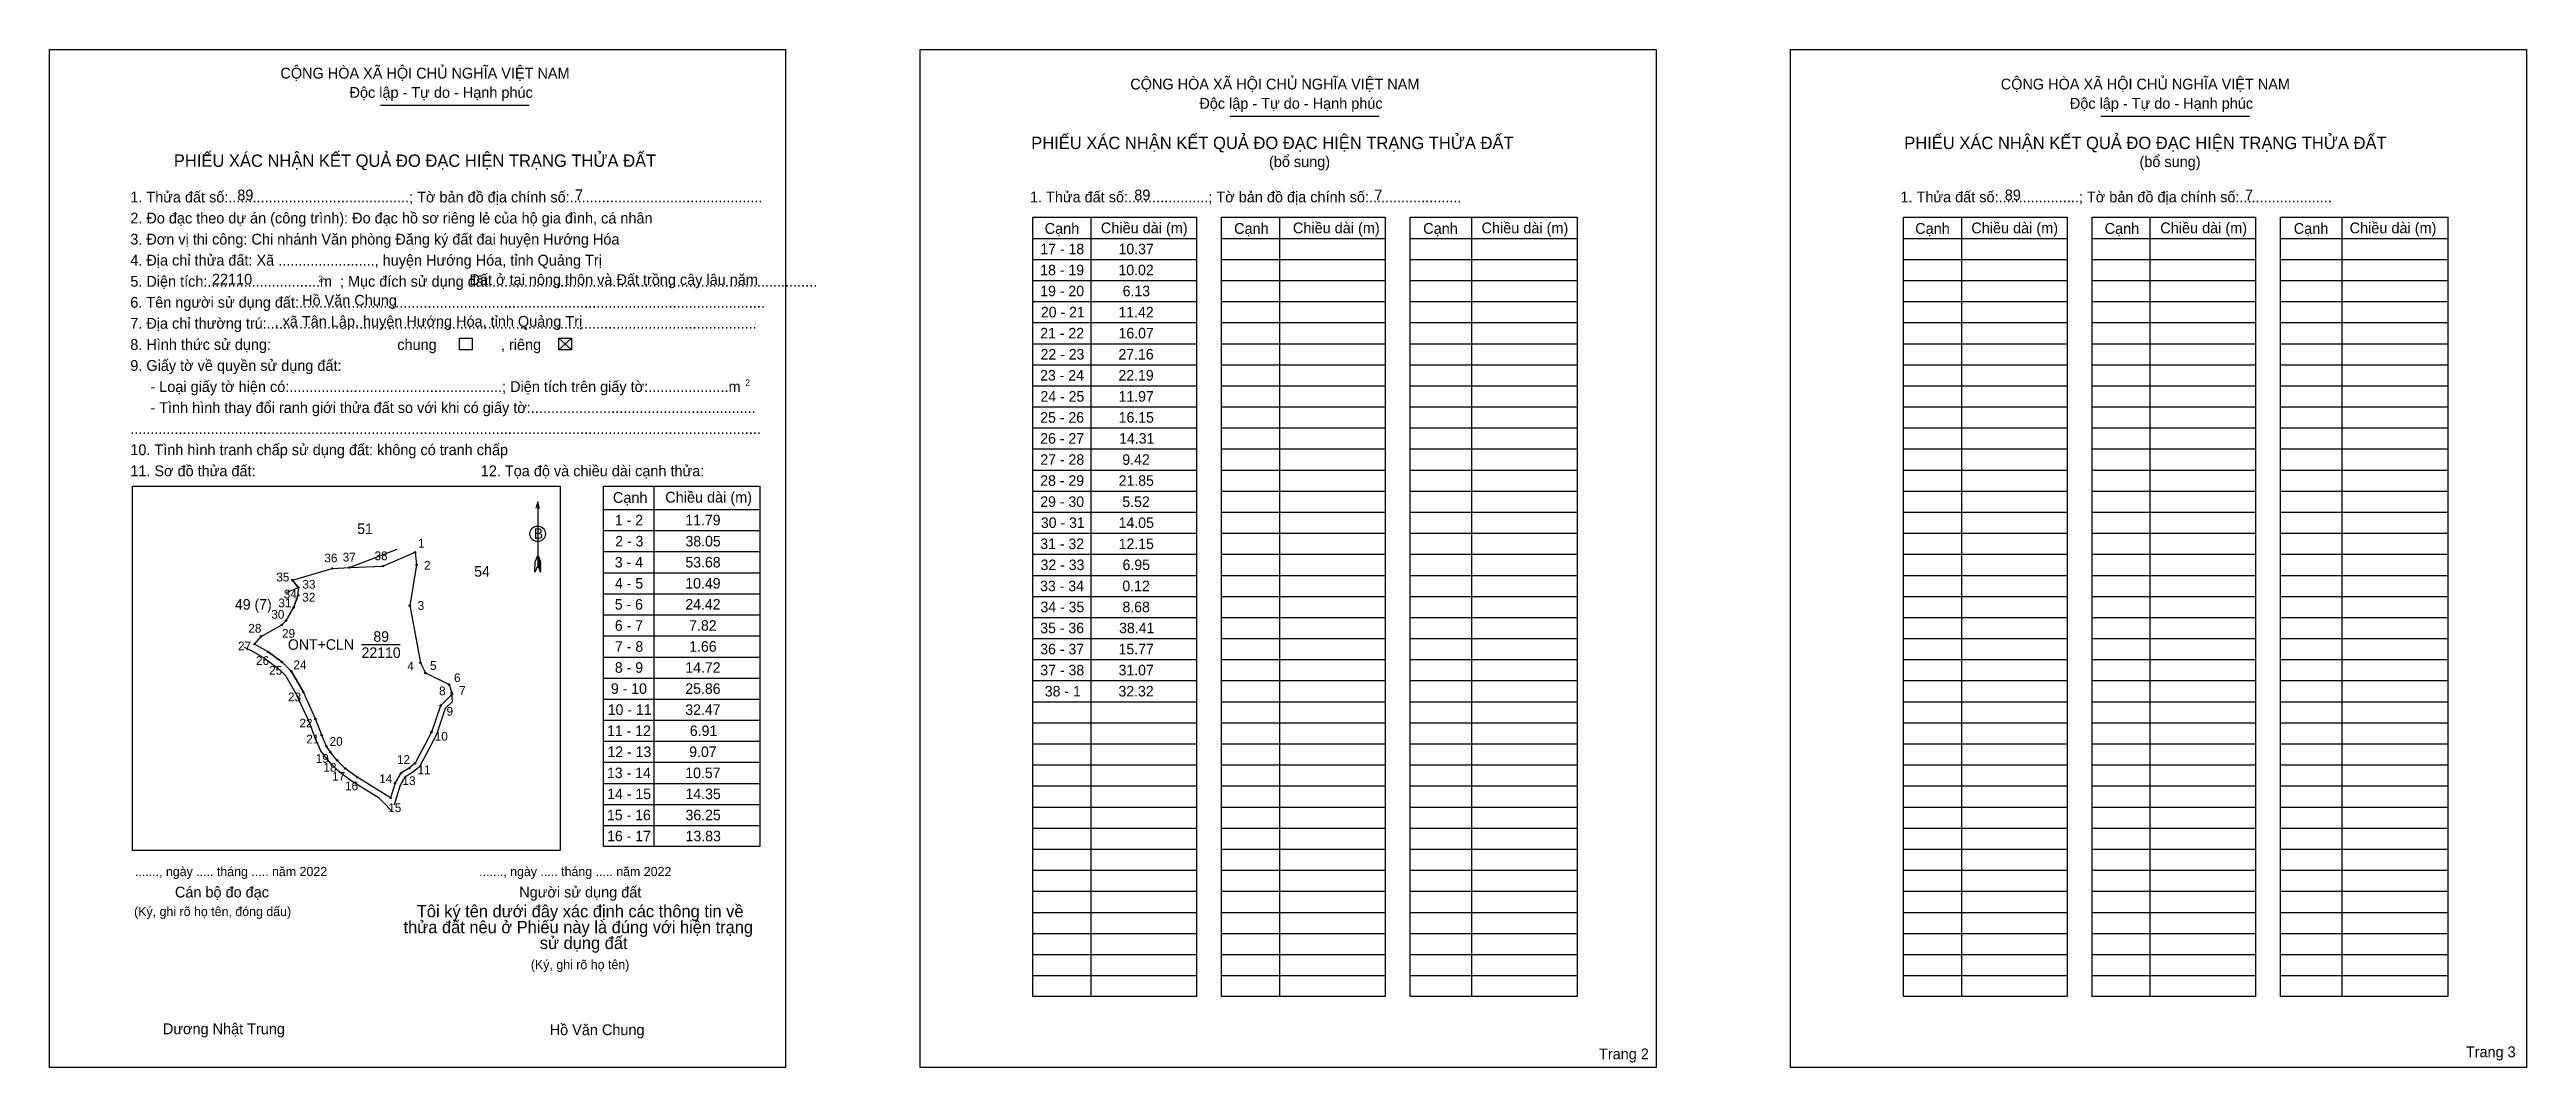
# Model space of a CAD drawing. Extents: x 546160 to 548446, y 1838444 to 1839384.
import ezdxf

# ---------------------------------------------------------------- set-up
doc = ezdxf.new("R2010")
doc.units = 0
for name, color, linetype in [('Level 1', 7, 'Continuous'), ('Level 10', 7, 'Continuous'), ('Level 11', 7, 'Continuous'), ('Level 13', 7, 'Continuous'), ('Level 2', 7, 'Continuous'), ('Level 25', 7, 'Continuous'), ('Level 48', 7, 'Continuous'), ('Level 50', 7, 'Continuous'), ('Level 52', 7, 'Continuous'), ('Level 55', 7, 'Continuous'), ('Level 6', 7, 'Continuous'), ('Level 9', 7, 'Continuous')]:
    doc.layers.add(name, color=color, linetype=linetype)

msp = doc.modelspace()

# ---------------------------------------------------------------- linework, layer by layer
at = {"layer": 'Level 1'}
for p, q in [((546159.6, 1839384.3), (546159.6, 1839384.3)), ((546963.3, 1839384.3), (546963.3, 1839384.3)), ((546465.1, 1839332.8), (546602.6, 1839332.8)), ((547249.7, 1839322.8), (547387.1, 1839322.8)), ((548053.4, 1839322.8), (548190.8, 1839322.8)), ((547067.6, 1839209.9), (547218.6, 1839209.9)), ((547121.1, 1839229.4), (547121.1, 1838509.9)), ((547241.7, 1839209.9), (547392.7, 1839209.9)), ((547295.2, 1839229.4), (547295.2, 1838509.9)), ((547415.8, 1839209.9), (547570, 1839209.9)), ((547472.5, 1839229.4), (547472.5, 1838509.9)), ((547871.3, 1839209.9), (548022.3, 1839209.9)), ((547924.7, 1839229.4), (547924.7, 1838509.9)), ((548045.4, 1839209.9), (548196.4, 1839209.9)), ((548098.8, 1839229.4), (548098.8, 1838509.9)), ((548219.4, 1839209.9), (548373.7, 1839209.9)), ((548276.1, 1839229.4), (548276.1, 1838509.9)), ((547067.6, 1839190.5), (547218.6, 1839190.5)), ((547241.7, 1839190.5), (547392.7, 1839190.5)), ((547415.8, 1839190.5), (547570, 1839190.5)), ((547871.3, 1839190.5), (548022.3, 1839190.5)), ((548045.4, 1839190.5), (548196.4, 1839190.5)), ((548219.4, 1839190.5), (548373.7, 1839190.5)), ((547067.6, 1839171), (547218.6, 1839171)), ((547241.7, 1839171), (547392.7, 1839171)), ((547415.8, 1839171), (547570, 1839171)), ((547871.3, 1839171), (548022.3, 1839171)), ((548045.4, 1839171), (548196.4, 1839171)), ((548219.4, 1839171), (548373.7, 1839171)), ((547067.6, 1839151.6), (547218.6, 1839151.6)), ((547241.7, 1839151.6), (547392.7, 1839151.6)), ((547415.8, 1839151.6), (547570, 1839151.6)), ((547871.3, 1839151.6), (548022.3, 1839151.6)), ((548045.4, 1839151.6), (548196.4, 1839151.6)), ((548219.4, 1839151.6), (548373.7, 1839151.6)), ((546629.8, 1839117.8), (546641.5, 1839106.9)), ((546629.8, 1839106.9), (546641.5, 1839117.8)), ((547067.6, 1839132.2), (547218.6, 1839132.2)), ((547241.7, 1839132.2), (547392.7, 1839132.2)), ((547415.8, 1839132.2), (547570, 1839132.2)), ((547871.3, 1839132.2), (548022.3, 1839132.2)), ((548045.4, 1839132.2), (548196.4, 1839132.2)), ((548219.4, 1839132.2), (548373.7, 1839132.2)), ((547067.6, 1839112.7), (547218.6, 1839112.7)), ((547241.7, 1839112.7), (547392.7, 1839112.7)), ((547415.8, 1839112.7), (547570, 1839112.7)), ((547871.3, 1839112.7), (548022.3, 1839112.7)), ((548045.4, 1839112.7), (548196.4, 1839112.7)), ((548219.4, 1839112.7), (548373.7, 1839112.7)), ((547067.6, 1839093.3), (547218.6, 1839093.3)), ((547067.6, 1839073.8), (547218.6, 1839073.8)), ((547241.7, 1839093.3), (547392.7, 1839093.3)), ((547241.7, 1839073.8), (547392.7, 1839073.8)), ((547415.8, 1839093.3), (547570, 1839093.3)), ((547415.8, 1839073.8), (547570, 1839073.8)), ((547871.3, 1839093.3), (548022.3, 1839093.3)), ((547871.3, 1839073.8), (548022.3, 1839073.8)), ((548045.4, 1839093.3), (548196.4, 1839093.3)), ((548045.4, 1839073.8), (548196.4, 1839073.8)), ((548219.4, 1839093.3), (548373.7, 1839093.3)), ((548219.4, 1839073.8), (548373.7, 1839073.8)), ((547067.6, 1839054.4), (547218.6, 1839054.4)), ((547241.7, 1839054.4), (547392.7, 1839054.4)), ((547415.8, 1839054.4), (547570, 1839054.4)), ((547871.3, 1839054.4), (548022.3, 1839054.4)), ((548045.4, 1839054.4), (548196.4, 1839054.4)), ((548219.4, 1839054.4), (548373.7, 1839054.4)), ((547067.6, 1839034.9), (547218.6, 1839034.9)), ((547241.7, 1839034.9), (547392.7, 1839034.9)), ((547415.8, 1839034.9), (547570, 1839034.9)), ((547871.3, 1839034.9), (548022.3, 1839034.9)), ((548045.4, 1839034.9), (548196.4, 1839034.9)), ((548219.4, 1839034.9), (548373.7, 1839034.9)), ((547067.6, 1839015.5), (547218.6, 1839015.5)), ((547241.7, 1839015.5), (547392.7, 1839015.5)), ((547415.8, 1839015.5), (547570, 1839015.5)), ((547871.3, 1839015.5), (548022.3, 1839015.5)), ((548045.4, 1839015.5), (548196.4, 1839015.5)), ((548219.4, 1839015.5), (548373.7, 1839015.5)), ((546236.2, 1838981.2), (546236.2, 1838981.2)), ((546717.7, 1838981.3), (546717.7, 1838648.4)), ((547067.6, 1838996), (547218.6, 1838996)), ((547241.7, 1838996), (547392.7, 1838996)), ((547415.8, 1838996), (547570, 1838996)), ((547871.3, 1838996), (548022.3, 1838996)), ((548045.4, 1838996), (548196.4, 1838996)), ((548219.4, 1838996), (548373.7, 1838996)), ((546610.3, 1838966.6), (546610.3, 1838907.8)), ((546671.1, 1838959.5), (546815.3, 1838959.5)), ((547067.6, 1838976.6), (547218.6, 1838976.6)), ((547241.7, 1838976.6), (547392.7, 1838976.6)), ((547415.8, 1838976.6), (547570, 1838976.6)), ((547871.3, 1838976.6), (548022.3, 1838976.6)), ((548045.4, 1838976.6), (548196.4, 1838976.6)), ((548219.4, 1838976.6), (548373.7, 1838976.6)), ((546671.1, 1838940.1), (546815.3, 1838940.1)), ((547067.6, 1838957.2), (547218.6, 1838957.2)), ((547067.6, 1838937.7), (547218.6, 1838937.7)), ((547241.7, 1838957.2), (547392.7, 1838957.2)), ((547241.7, 1838937.7), (547392.7, 1838937.7)), ((547415.8, 1838957.2), (547570, 1838957.2)), ((547415.8, 1838937.7), (547570, 1838937.7)), ((547871.3, 1838957.2), (548022.3, 1838957.2)), ((547871.3, 1838937.7), (548022.3, 1838937.7)), ((548045.4, 1838957.2), (548196.4, 1838957.2)), ((548045.4, 1838937.7), (548196.4, 1838937.7)), ((548219.4, 1838957.2), (548373.7, 1838957.2)), ((548219.4, 1838937.7), (548373.7, 1838937.7)), ((546610.3, 1838917.5), (546607.9, 1838911.5)), ((546610.3, 1838917.5), (546612.8, 1838911.5)), ((546610.3, 1838916.7), (546612.8, 1838910.7)), ((546610.3, 1838915.8), (546612.8, 1838909.8)), ((546610.3, 1838915), (546612.8, 1838908.9)), ((546610.3, 1838914.1), (546612.8, 1838908.1)), ((546610.3, 1838913.3), (546612.8, 1838907.2)), ((546610.3, 1838912.4), (546612.8, 1838906.3)), ((546610.3, 1838911.6), (546612.9, 1838905.4)), ((546671.1, 1838920.7), (546815.3, 1838920.7)), ((547067.6, 1838918.3), (547218.6, 1838918.3)), ((547241.7, 1838918.3), (547392.7, 1838918.3)), ((547415.8, 1838918.3), (547570, 1838918.3)), ((547871.3, 1838918.3), (548022.3, 1838918.3)), ((548045.4, 1838918.3), (548196.4, 1838918.3)), ((548219.4, 1838918.3), (548373.7, 1838918.3)), ((546607.7, 1838901.8), (546607.9, 1838911.5)), ((546610.3, 1838907.8), (546607.7, 1838901.8)), ((546610.3, 1838910.8), (546612.9, 1838904.6)), ((546610.3, 1838909.9), (546612.9, 1838903.7)), ((546610.3, 1838909.1), (546612.9, 1838902.8)), ((546610.3, 1838907.8), (546612.9, 1838901.8)), ((546612.9, 1838901.8), (546612.8, 1838911.5)), ((546671.1, 1838901.2), (546815.3, 1838901.2)), ((547067.6, 1838898.8), (547218.6, 1838898.8)), ((547241.7, 1838898.8), (547392.7, 1838898.8)), ((547415.8, 1838898.8), (547570, 1838898.8)), ((547871.3, 1838898.8), (548022.3, 1838898.8)), ((548045.4, 1838898.8), (548196.4, 1838898.8)), ((548219.4, 1838898.8), (548373.7, 1838898.8)), ((546671.1, 1838881.8), (546815.3, 1838881.8)), ((547067.6, 1838879.4), (547218.6, 1838879.4)), ((547241.7, 1838879.4), (547392.7, 1838879.4)), ((547415.8, 1838879.4), (547570, 1838879.4)), ((547871.3, 1838879.4), (548022.3, 1838879.4)), ((548045.4, 1838879.4), (548196.4, 1838879.4)), ((548219.4, 1838879.4), (548373.7, 1838879.4)), ((546671.1, 1838862.3), (546815.3, 1838862.3)), ((547067.6, 1838859.9), (547218.6, 1838859.9)), ((547241.7, 1838859.9), (547392.7, 1838859.9)), ((547415.8, 1838859.9), (547570, 1838859.9)), ((547871.3, 1838859.9), (548022.3, 1838859.9)), ((548045.4, 1838859.9), (548196.4, 1838859.9)), ((548219.4, 1838859.9), (548373.7, 1838859.9)), ((546671.1, 1838842.9), (546815.3, 1838842.9)), ((546671.1, 1838823.4), (546815.3, 1838823.4)), ((547067.6, 1838840.5), (547218.6, 1838840.5)), ((547067.6, 1838821), (547218.6, 1838821)), ((547241.7, 1838840.5), (547392.7, 1838840.5)), ((547241.7, 1838821), (547392.7, 1838821)), ((547415.8, 1838840.5), (547570, 1838840.5)), ((547415.8, 1838821), (547570, 1838821)), ((547871.3, 1838840.5), (548022.3, 1838840.5)), ((547871.3, 1838821), (548022.3, 1838821)), ((548045.4, 1838840.5), (548196.4, 1838840.5)), ((548045.4, 1838821), (548196.4, 1838821)), ((548219.4, 1838840.5), (548373.7, 1838840.5)), ((548219.4, 1838821), (548373.7, 1838821)), ((546671.1, 1838804), (546815.3, 1838804)), ((547067.6, 1838801.6), (547218.6, 1838801.6)), ((547241.7, 1838801.6), (547392.7, 1838801.6)), ((547415.8, 1838801.6), (547570, 1838801.6)), ((547871.3, 1838801.6), (548022.3, 1838801.6)), ((548045.4, 1838801.6), (548196.4, 1838801.6)), ((548219.4, 1838801.6), (548373.7, 1838801.6)), ((546671.1, 1838784.6), (546815.3, 1838784.6)), ((547067.6, 1838782.2), (547218.6, 1838782.2)), ((547241.7, 1838782.2), (547392.7, 1838782.2)), ((547415.8, 1838782.2), (547570, 1838782.2)), ((547871.3, 1838782.2), (548022.3, 1838782.2)), ((548045.4, 1838782.2), (548196.4, 1838782.2)), ((548219.4, 1838782.2), (548373.7, 1838782.2)), ((546671.1, 1838765.1), (546815.3, 1838765.1)), ((547067.6, 1838762.7), (547218.6, 1838762.7)), ((547241.7, 1838762.7), (547392.7, 1838762.7)), ((547415.8, 1838762.7), (547570, 1838762.7)), ((547871.3, 1838762.7), (548022.3, 1838762.7)), ((548045.4, 1838762.7), (548196.4, 1838762.7)), ((548219.4, 1838762.7), (548373.7, 1838762.7)), ((546671.1, 1838745.7), (546815.3, 1838745.7)), ((547067.6, 1838743.3), (547218.6, 1838743.3)), ((547241.7, 1838743.3), (547392.7, 1838743.3)), ((547415.8, 1838743.3), (547570, 1838743.3)), ((547871.3, 1838743.3), (548022.3, 1838743.3)), ((548045.4, 1838743.3), (548196.4, 1838743.3)), ((548219.4, 1838743.3), (548373.7, 1838743.3)), ((546671.1, 1838726.2), (546815.3, 1838726.2)), ((546671.1, 1838706.8), (546815.3, 1838706.8)), ((547067.6, 1838723.8), (547218.6, 1838723.8)), ((547241.7, 1838723.8), (547392.7, 1838723.8)), ((547415.8, 1838723.8), (547570, 1838723.8)), ((547871.3, 1838723.8), (548022.3, 1838723.8)), ((548045.4, 1838723.8), (548196.4, 1838723.8)), ((548219.4, 1838723.8), (548373.7, 1838723.8)), ((546671.1, 1838687.3), (546815.3, 1838687.3)), ((547067.6, 1838704.4), (547218.6, 1838704.4)), ((547067.6, 1838684.9), (547218.6, 1838684.9)), ((547241.7, 1838704.4), (547392.7, 1838704.4)), ((547241.7, 1838684.9), (547392.7, 1838684.9)), ((547415.8, 1838704.4), (547570, 1838704.4)), ((547415.8, 1838684.9), (547570, 1838684.9)), ((547871.3, 1838704.4), (548022.3, 1838704.4)), ((547871.3, 1838684.9), (548022.3, 1838684.9)), ((548045.4, 1838704.4), (548196.4, 1838704.4)), ((548045.4, 1838684.9), (548196.4, 1838684.9)), ((548219.4, 1838704.4), (548373.7, 1838704.4)), ((548219.4, 1838684.9), (548373.7, 1838684.9)), ((546671.1, 1838667.9), (546815.3, 1838667.9)), ((547067.6, 1838665.5), (547218.6, 1838665.5)), ((547241.7, 1838665.5), (547392.7, 1838665.5)), ((547415.8, 1838665.5), (547570, 1838665.5)), ((547871.3, 1838665.5), (548022.3, 1838665.5)), ((548045.4, 1838665.5), (548196.4, 1838665.5)), ((548219.4, 1838665.5), (548373.7, 1838665.5)), ((546631.1, 1838644.7), (546631.1, 1838644.7)), ((547067.6, 1838646), (547218.6, 1838646)), ((547241.7, 1838646), (547392.7, 1838646)), ((547415.8, 1838646), (547570, 1838646)), ((547871.3, 1838646), (548022.3, 1838646)), ((548045.4, 1838646), (548196.4, 1838646)), ((548219.4, 1838646), (548373.7, 1838646)), ((547067.6, 1838626.6), (547218.6, 1838626.6)), ((547241.7, 1838626.6), (547392.7, 1838626.6)), ((547415.8, 1838626.6), (547570, 1838626.6)), ((547871.3, 1838626.6), (548022.3, 1838626.6)), ((548045.4, 1838626.6), (548196.4, 1838626.6)), ((548219.4, 1838626.6), (548373.7, 1838626.6)), ((547067.6, 1838607.2), (547218.6, 1838607.2)), ((547241.7, 1838607.2), (547392.7, 1838607.2)), ((547415.8, 1838607.2), (547570, 1838607.2)), ((547871.3, 1838607.2), (548022.3, 1838607.2)), ((548045.4, 1838607.2), (548196.4, 1838607.2)), ((548219.4, 1838607.2), (548373.7, 1838607.2)), ((547067.6, 1838587.7), (547218.6, 1838587.7)), ((547241.7, 1838587.7), (547392.7, 1838587.7)), ((547415.8, 1838587.7), (547570, 1838587.7)), ((547871.3, 1838587.7), (548022.3, 1838587.7)), ((548045.4, 1838587.7), (548196.4, 1838587.7)), ((548219.4, 1838587.7), (548373.7, 1838587.7)), ((547067.6, 1838568.3), (547218.6, 1838568.3)), ((547067.6, 1838548.8), (547218.6, 1838548.8)), ((547241.7, 1838568.3), (547392.7, 1838568.3)), ((547241.7, 1838548.8), (547392.7, 1838548.8)), ((547415.8, 1838568.3), (547570, 1838568.3)), ((547415.8, 1838548.8), (547570, 1838548.8)), ((547871.3, 1838568.3), (548022.3, 1838568.3)), ((547871.3, 1838548.8), (548022.3, 1838548.8)), ((548045.4, 1838568.3), (548196.4, 1838568.3)), ((548045.4, 1838548.8), (548196.4, 1838548.8)), ((548219.4, 1838568.3), (548373.7, 1838568.3)), ((548219.4, 1838548.8), (548373.7, 1838548.8)), ((547067.6, 1838529.4), (547218.6, 1838529.4)), ((547241.7, 1838529.4), (547392.7, 1838529.4)), ((547415.8, 1838529.4), (547570, 1838529.4)), ((547871.3, 1838529.4), (548022.3, 1838529.4)), ((548045.4, 1838529.4), (548196.4, 1838529.4)), ((548219.4, 1838529.4), (548373.7, 1838529.4)), ((546839.1, 1838444.5), (546839.1, 1838444.5)), ((547642.8, 1838444.5), (547642.8, 1838444.5))]:
    msp.add_line(p, q, dxfattribs=at)
for points in [[(547067.6, 1839229.4), (547218.6, 1839229.4), (547218.6, 1838509.9), (547067.6, 1838509.9)], [(547241.7, 1839229.4), (547392.7, 1839229.4), (547392.7, 1838509.9), (547241.7, 1838509.9)], [(547415.8, 1839229.4), (547570, 1839229.4), (547570, 1838509.9), (547415.8, 1838509.9)], [(547871.3, 1839229.4), (548022.3, 1839229.4), (548022.3, 1838509.9), (547871.3, 1838509.9)], [(548045.4, 1839229.4), (548196.4, 1839229.4), (548196.4, 1838509.9), (548045.4, 1838509.9)], [(548219.4, 1839229.4), (548373.7, 1839229.4), (548373.7, 1838509.9), (548219.4, 1838509.9)], [(546236.2, 1838981.2), (546631.1, 1838981.2), (546631.1, 1838644.7), (546236.2, 1838644.7)], [(546671.1, 1838981.3), (546815.3, 1838981.3), (546815.3, 1838648.4), (546671.1, 1838648.4)]]:
    msp.add_lwpolyline(points, close=True, dxfattribs=at)
msp.add_lwpolyline([(546612, 1838960.4), (546610.3, 1838966.6), (546608.6, 1838960.4)], dxfattribs=at)
msp.add_circle((546610.3, 1838937.2), 7.18, dxfattribs=at)
at = {"layer": 'Level 10'}
for p, q in [((546467.5, 1838907.4), (546497.2, 1838920.2)), ((546497.2, 1838920.2), (546498.5, 1838908.4)), ((546383.9, 1838894.4), (546420.7, 1838905.2)), ((546389.3, 1838887.6), (546383.9, 1838894.4)), ((546420.7, 1838905.2), (546436.5, 1838906)), ((546436.5, 1838906), (546467.5, 1838907.4)), ((546498.5, 1838908.4), (546492.2, 1838870.9)), ((546378, 1838857), (546384.9, 1838869.2)), ((546384.9, 1838869.2), (546389.2, 1838880.5)), ((546389.2, 1838880.5), (546389.4, 1838887.5)), ((546389.4, 1838887.5), (546389.3, 1838887.6)), ((546492.2, 1838870.9), (546502, 1838818.1)), ((546355, 1838842.5), (546374.1, 1838853)), ((546374.1, 1838853), (546378, 1838857)), ((546348.9, 1838835.3), (546355, 1838842.5)), ((546361.4, 1838828.2), (546348.9, 1838835.3)), ((546374.3, 1838818.6), (546361.4, 1838828.2)), ((546382.9, 1838810.2), (546374.3, 1838818.6)), ((546394, 1838791), (546382.9, 1838810.2)), ((546502, 1838818.1), (546506.6, 1838808.7)), ((546506.6, 1838808.7), (546528.5, 1838797.9)), ((546528.5, 1838797.9), (546531, 1838790.5)), ((546399.5, 1838763), (546388.4, 1838787.7)), ((546405.1, 1838766.2), (546394, 1838791)), ((546520.7, 1838778.5), (546512.2, 1838754.1)), ((546531.1, 1838788.9), (546520.7, 1838778.5)), ((546531, 1838790.5), (546531.1, 1838788.9)), ((546405.3, 1838748), (546399.5, 1838763)), ((546410.9, 1838751.3), (546405.1, 1838766.2)), ((546512.2, 1838754.1), (546497.1, 1838725.3)), ((546409.8, 1838737.5), (546405.3, 1838748)), ((546413.2, 1838732.4), (546409.8, 1838737.5)), ((546415.4, 1838740.8), (546410.9, 1838751.3)), ((546419.7, 1838724.8), (546413.2, 1838732.4)), ((546418.9, 1838735.7), (546415.4, 1838740.8)), ((546425.3, 1838728), (546418.9, 1838735.7)), ((546426.9, 1838717.3), (546419.7, 1838724.8)), ((546432.6, 1838720.6), (546425.3, 1838728)), ((546438.1, 1838709.2), (546426.9, 1838717.3)), ((546443.7, 1838712.4), (546432.6, 1838720.6)), ((546463.9, 1838693.1), (546438.1, 1838709.2)), ((546474.5, 1838693.3), (546443.7, 1838712.4)), ((546478.6, 1838707.1), (546474.5, 1838693.3)), ((546484.1, 1838716.1), (546478.6, 1838707.1)), ((546491.8, 1838720.8), (546484.1, 1838716.1)), ((546497.1, 1838725.3), (546491.8, 1838720.8))]:
    msp.add_line(p, q, dxfattribs=at)
at = {"layer": 'Level 11'}
for centre in [(546497.2, 1838920.2), (546383.9, 1838894.4), (546420.7, 1838905.2), (546436.5, 1838906), (546467.5, 1838907.4), (546498.5, 1838908.4), (546384.9, 1838869.2), (546389.2, 1838880.5), (546389.2, 1838880.5), (546389.3, 1838887.6), (546389.4, 1838887.5), (546492.2, 1838870.9), (546355, 1838842.5), (546374.1, 1838853), (546378, 1838857), (546348.9, 1838835.3), (546361.4, 1838828.2), (546374.3, 1838818.6), (546382.9, 1838810.2), (546502, 1838818.1), (546506.6, 1838808.7), (546528.5, 1838797.9), (546394, 1838791), (546520.7, 1838778.5), (546531, 1838790.5), (546531.1, 1838788.9), (546405.1, 1838766.2), (546410.9, 1838751.3), (546512.2, 1838754.1), (546415.4, 1838740.8), (546418.9, 1838735.7), (546425.3, 1838728), (546432.6, 1838720.6), (546443.7, 1838712.4), (546478.6, 1838707.1), (546484.1, 1838716.1), (546491.8, 1838720.8), (546497.1, 1838725.3), (546474.5, 1838693.3)]:
    msp.add_circle(centre, 0.648, dxfattribs=at)
at = {"layer": 'Level 2'}
for points in [[(546159.6, 1839384.3), (546839.1, 1839384.3), (546839.1, 1838444.5), (546159.6, 1838444.5)], [(546963.3, 1839384.3), (547642.8, 1839384.3), (547642.8, 1838444.5), (546963.3, 1838444.5)], [(547767, 1839384.3), (548446.4, 1839384.3), (548446.4, 1838444.5), (547767, 1838444.5)]]:
    msp.add_lwpolyline(points, close=True, dxfattribs=at)
at = {"layer": 'Level 25'}
for p, q in [((546383.9, 1838894.4), (546389.3, 1838887.6)), ((546384.9, 1838869.2), (546378, 1838857)), ((546389.2, 1838880.5), (546384.9, 1838869.2)), ((546389.3, 1838887.6), (546389.4, 1838887.5)), ((546361.4, 1838828.2), (546374.3, 1838818.6)), ((546382.9, 1838810.2), (546394, 1838791)), ((546520.7, 1838778.5), (546531.1, 1838788.9)), ((546478.6, 1838707.1), (546484.1, 1838716.1))]:
    msp.add_line(p, q, dxfattribs=at)
at = {"layer": 'Level 50'}
for points in [[(546538, 1839117.8), (546549.7, 1839117.8), (546549.7, 1839106.9), (546538, 1839106.9)], [(546629.8, 1839117.8), (546641.5, 1839117.8), (546641.5, 1839106.9), (546629.8, 1839106.9)]]:
    msp.add_lwpolyline(points, close=True, dxfattribs=at)
at = {"layer": 'Level 9'}
for p, q in [((546436.5, 1838906), (546480.6, 1838923.1)), ((546377.1, 1838882.8), (546389.4, 1838887.5)), ((546339.4, 1838832.4), (546345.8, 1838829.4)), ((546345.8, 1838829.4), (546358, 1838822.5)), ((546358, 1838822.5), (546370.8, 1838812.9)), ((546447.7, 1838834.9), (546483.2, 1838834.9)), ((546370.8, 1838812.9), (546377.6, 1838806.3)), ((546377.6, 1838806.3), (546388.4, 1838787.7)), ((546525, 1838775.8), (546516.8, 1838752)), ((546531.8, 1838782.4), (546525, 1838775.8)), ((546531.8, 1838782.4), (546531.1, 1838788.9)), ((546516.8, 1838752), (546501.1, 1838722.1)), ((546487.7, 1838712.5), (546483.2, 1838705)), ((546494.8, 1838716.8), (546487.7, 1838712.5)), ((546501.1, 1838722.1), (546494.8, 1838716.8)), ((546467.6, 1838689.4), (546463.9, 1838693.1)), ((546467.6, 1838689.4), (546476.1, 1838680.8)), ((546483.2, 1838705), (546477.9, 1838687.1))]:
    msp.add_line(p, q, dxfattribs=at)

# ---------------------------------------------------------------- texts
at = {"layer": 'Level 1'}
for s, height, p in [('CỘNG HÒA XÃ HỘI CHỦ NGHĨA VIỆT NAM', 9.981, (546372.8, 1839357.5)), ('Độc lập - Tự do - Hạnh phúc', 9.981, (546436.6, 1839339.7)), ('CỘNG HÒA XÃ HỘI CHỦ NGHĨA VIỆT NAM', 9.981, (547157.4, 1839347.4)), ('CỘNG HÒA XÃ HỘI CHỦ NGHĨA VIỆT NAM', 9.981, (547961.1, 1839347.4)), ('Độc lập - Tự do - Hạnh phúc', 9.981, (547221.2, 1839329.6)), ('Độc lập - Tự do - Hạnh phúc', 9.981, (548024.9, 1839329.6)), ('PHIẾU XÁC NHẬN KẾT QUẢ ĐO ĐẠC HIỆN TRẠNG THỬA ĐẤT', 11.408, (547066, 1839292.4)), ('PHIẾU XÁC NHẬN KẾT QUẢ ĐO ĐẠC HIỆN TRẠNG THỬA ĐẤT', 11.408, (547872, 1839292.4)), ('PHIẾU XÁC NHẬN KẾT QUẢ ĐO ĐẠC HIỆN TRẠNG THỬA ĐẤT', 11.408, (546274.4, 1839276)), ('(bổ sung)', 9.98, (547285.5, 1839275.8)), ('(bổ sung)', 9.98, (548089.2, 1839275.8)), ('2. Đo đạc theo dự án (công trình): Đo đạc hồ sơ riêng lẻ của hộ gia đình, cá nhân', 9.981, (546234.2, 1839223.7)), ('1. Thửa đất số:.............................................; Tờ bản đồ địa chính số:................................................', 9.9808, (546234.2, 1839243.1)), ('1. Thửa đất số:....................; Tờ bản đồ địa chính số:.......................', 9.981, (547064.8, 1839243.2)), ('1. Thửa đất số:....................; Tờ bản đồ địa chính số:.......................', 9.981, (547868.5, 1839243.2)), ('3. Đơn vị thi công: Chi nhánh Văn phòng Đăng ký đất đai huyện Hướng Hóa', 9.981, (546234.2, 1839204.2)), ('Cạnh', 9.98, (547078.4, 1839214.1)), ('Chiều dài (m)', 9.981, (547130.3, 1839214.6)), ('Cạnh', 9.98, (547253.3, 1839214.1)), ('Chiều dài (m)', 9.981, (547307.6, 1839214.6)), ('Cạnh', 9.98, (547427.9, 1839214.1)), ('Chiều dài (m)', 9.981, (547481.7, 1839214.6)), ('Cạnh', 9.98, (547882.1, 1839214.1)), ('Chiều dài (m)', 9.981, (547933.9, 1839214.6)), ('Cạnh', 9.98, (548057, 1839214.1)), ('Chiều dài (m)', 9.981, (548108.4, 1839214.6)), ('Cạnh', 9.98, (548231.6, 1839214.1)), ('Chiều dài (m)', 9.981, (548283.2, 1839214.6)), ('4. Địa chỉ thửa đất: Xã ........................, huyện Hướng Hóa, tỉnh Quảng Trị', 9.981, (546234.2, 1839184.8)), ('5. Diện tích:............................m  ; Mục đích sử dụng đất:.................................................................................', 9.9808, (546234.2, 1839165.3)), ('2', 5.7, (546407.9, 1839169.9)), ('6. Tên người sử dụng đất:....................................................................................................................', 9.9808, (546234.2, 1839145.9)), ('7. Địa chỉ thường trú:..........................................................................................................................', 9.9808, (546234.2, 1839126.5)), ('chung                , riêng', 9.981, (546480.7, 1839106.9)), ('9. Giấy tờ về quyền sử dụng đất:', 9.981, (546234.2, 1839087.6)), ('     - Loại giấy tờ hiện có:.....................................................; Diện tích trên giấy tờ:....................m', 9.9808, (546234.2, 1839068.1)), ('2', 5.7, (546802.1, 1839074)), ('     - Tình hình thay đổi ranh giới thửa đất so với khi có giấy tờ:........................................................', 9.9808, (546234.2, 1839048.7)), ('.............................................................................................................................................................', 9.9808, (546234.2, 1839029.2)), ('10. Tình hình tranh chấp sử dụng đất: không có tranh chấp', 9.981, (546234.2, 1839009.8)), ('11. Sơ đồ thửa đất:', 9.981, (546234.2, 1838990.3)), ('12. Tọa độ và chiều dài cạnh thửa:', 9.981, (546557.8, 1838990.3)), ('Cạnh', 9.98, (546679.8, 1838965.7)), ('Chiều dài (m)', 9.981, (546728.1, 1838966)), ('B', 9.72, (546606.7, 1838932.5)), ('......., ngày ..... tháng ..... năm 2022', 8.555, (546238.5, 1838621.1)), ('......., ngày ..... tháng ..... năm 2022', 8.555, (546556.3, 1838621.1)), ('(Ký, ghi rõ họ tên, đóng dấu)', 8.555, (546237.7, 1838584.2)), ('Cán bộ đo đạc', 9.981, (546275.4, 1838601.4)), ('Tôi ký tên dưới đây xác định các thông tin về', 11.342, (546498.7, 1838583.1)), ('Người sử dụng đất', 9.981, (546593.3, 1838601.4)), ('thửa đất nêu ở Phiếu này là đúng với hiện trạng', 11.342, (546486.5, 1838568.4)), ('sử dụng đất', 11.342, (546612.3, 1838553.8)), ('(Ký, ghi rõ họ tên)', 8.555, (546604, 1838535.2)), ('Dương Nhật Trung', 9.981, (546264.3, 1838475.2)), ('Trang 2', 9.98, (547590.2, 1838452)), ('Trang 3', 9.98, (548390.5, 1838453.9))]:
    msp.add_text(s, height=height, dxfattribs=at).set_placement(p)
at = {"layer": 'Level 13'}
for s, p in [('89', (546458.6, 1838837.5)), ('ONT+CLN', (546379.7, 1838830.1)), ('22110', (546447.7, 1838822.6))]:
    msp.add_text(s, height=9.72, dxfattribs=at).set_placement(p)
at = {"layer": 'Level 48'}
msp.add_text('8. Hình thức sử dụng:', height=9.981, dxfattribs=at).set_placement((546234.2, 1839107))
at = {"layer": 'Level 52'}
for s, p in [('17 - 18', (547074.4, 1839195.3)), ('10.37', (547146.6, 1839195.3)), ('19 - 20', (547074.3, 1839156.5)), ('18 - 19', (547074.3, 1839175.9)), ('10.02', (547146.5, 1839175.9)), ('6.13', (547150.4, 1839156.5)), ('20 - 21', (547074.9, 1839137)), ('11.42', (547146.5, 1839137)), ('21 - 22', (547074.3, 1839117.6)), ('16.07', (547146.6, 1839117.6)), ('22 - 23', (547074.6, 1839098.1)), ('27.16', (547146.5, 1839098.1)), ('23 - 24', (547074.2, 1839078.7)), ('22.19', (547146.5, 1839078.7)), ('25 - 26', (547074.3, 1839039.8)), ('24 - 25', (547074.5, 1839059.2)), ('11.97', (547146.6, 1839059.2)), ('16.15', (547146.7, 1839039.8)), ('26 - 27', (547074.3, 1839020.4)), ('14.31', (547147.1, 1839020.4)), ('27 - 28', (547074.4, 1839000.9)), ('9.42', (547150.1, 1839000.9)), ('28 - 29', (547074.3, 1838981.5)), ('21.85', (547146.7, 1838981.5)), ('29 - 30', (547074.3, 1838962)), ('5.52', (547150.1, 1838962)), ('51', (546443.7, 1838937)), ('1 - 2', (546681.6, 1838945)), ('2 - 3', (546681.9, 1838925.5)), ('38.05', (546746.8, 1838925.5)), ('11.79', (546746.6, 1838945)), ('30 - 31', (547074.9, 1838942.6)), ('14.05', (547146.7, 1838942.6)), ('3 - 4', (546681.5, 1838906.1)), ('53.68', (546746.7, 1838906.1)), ('31 - 32', (547074.3, 1838923.1)), ('32 - 33', (547074.6, 1838903.7)), ('12.15', (547146.7, 1838923.1)), ('6.95', (547150.3, 1838903.7)), ('54', (546551.7, 1838897.6)), ('4 - 5', (546681.7, 1838886.6)), ('10.49', (546746.6, 1838886.6)), ('33 - 34', (547074.2, 1838884.2)), ('0.12', (547150.1, 1838884.2)), ('49 (7)', (546330.8, 1838867.2)), ('5 - 6', (546681.5, 1838867.2)), ('24.42', (546746.6, 1838867.2)), ('34 - 35', (547074.5, 1838864.8)), ('8.68', (547150.2, 1838864.8)), ('6 - 7', (546681.6, 1838847.7)), ('7.82', (546750.2, 1838847.7)), ('35 - 36', (547074.3, 1838845.4)), ('38.41', (547147.1, 1838845.4)), ('7 - 8', (546681.7, 1838828.3)), ('1.66', (546750.2, 1838828.3)), ('36 - 37', (547074.3, 1838825.9)), ('15.77', (547146.6, 1838825.9)), ('9 - 10', (546677.9, 1838789.4)), ('8 - 9', (546681.6, 1838808.9)), ('25.86', (546746.6, 1838789.4)), ('14.72', (546746.6, 1838808.9)), ('37 - 38', (547074.4, 1838806.5)), ('31.07', (547146.6, 1838806.5)), ('10 - 11', (546675, 1838770)), ('32.47', (546746.6, 1838770)), ('38 - 1', (547078.5, 1838787)), ('32.32', (547146.5, 1838787)), ('11 - 12', (546674.4, 1838750.5)), ('6.91', (546750.8, 1838750.5)), ('12 - 13', (546674.7, 1838731.1)), ('9.07', (546750.2, 1838731.1)), ('13 - 14', (546674.3, 1838711.6)), ('10.57', (546746.6, 1838711.6)), ('14 - 15', (546674.5, 1838692.2)), ('14.35', (546746.8, 1838692.2)), ('15 - 16', (546674.3, 1838672.7)), ('16 - 17', (546674.4, 1838653.3)), ('36.25', (546746.8, 1838672.7)), ('13.83', (546746.9, 1838653.3))]:
    msp.add_text(s, height=9.72, dxfattribs=at).set_placement(p)
at = {"layer": 'Level 55'}
for s, p in [('1', (546497.1, 1838920.2)), ('35', (546383.7, 1838894.4)), ('36', (546420.5, 1838905.2)), ('37', (546436.3, 1838906)), ('38', (546467.3, 1838907.4)), ('2', (546498.4, 1838908.4)), ('31', (546384.7, 1838869.2)), ('32', (546389, 1838880.5)), ('34', (546389.1, 1838887.6)), ('33', (546389.2, 1838887.5)), ('3', (546492.1, 1838870.9)), ('29', (546373.9, 1838853)), ('30', (546377.7, 1838857)), ('27', (546348.7, 1838835.3)), ('28', (546354.8, 1838842.5)), ('26', (546361.1, 1838828.2)), ('25', (546374.1, 1838818.6)), ('24', (546382.7, 1838810.2)), ('4', (546501.9, 1838818.1)), ('5', (546506.5, 1838808.7)), ('6', (546528.4, 1838797.9)), ('23', (546393.8, 1838791)), ('9', (546520.6, 1838778.5)), ('7', (546530.9, 1838790.5)), ('8', (546531, 1838788.9)), ('22', (546404.9, 1838766.2)), ('21', (546410.7, 1838751.3)), ('10', (546512, 1838754.1)), ('20', (546415.2, 1838740.8)), ('19', (546418.6, 1838735.7)), ('18', (546425.1, 1838728)), ('17', (546432.3, 1838720.6)), ('16', (546443.5, 1838712.4)), ('14', (546478.4, 1838707.1)), ('13', (546483.9, 1838716.1)), ('12', (546491.6, 1838720.8)), ('11', (546496.9, 1838725.3)), ('15', (546474.3, 1838693.3))]:
    msp.add_text(s, height=0.324, dxfattribs=at).set_placement(p)
at = {"layer": 'Level 6'}
for s, height, p in [('89', 9.98, (546333, 1839245)), ('7', 9.98, (546644.7, 1839245.1)), ('89', 9.98, (547161.1, 1839245)), ('7', 9.98, (547382.8, 1839245)), ('89', 9.98, (547964.8, 1839245)), ('7', 9.98, (548186.5, 1839245)), ('22110', 9.98, (546309.6, 1839167.3)), ('Đất ở tại nông thôn và Đất trồng cây lâu năm', 9.981, (546547.4, 1839166.9)), ('Hồ Văn Chung', 9.981, (546392.8, 1839147.8)), (', xã Tân Lập, huyện Hướng Hóa, tỉnh Quảng Trị', 9.981, (546367.4, 1839128.3)), ('Hồ Văn Chung', 9.981, (546621.4, 1838474.3))]:
    msp.add_text(s, height=height, dxfattribs=at).set_placement(p)
at = {"layer": 'Level 9'}
for s, p in [('36', (546413.4, 1838910.8)), ('37', (546430.3, 1838911.6)), ('38', (546459.7, 1838912.8)), ('1', (546499.8, 1838924.5)), ('2', (546505.4, 1838904.1)), ('35', (546369, 1838893.2)), ('33', (546393.1, 1838886.5)), ('30', (546364.4, 1838858.8)), ('31', (546370.9, 1838869.3)), ('34', (546375.9, 1838877.5)), ('32', (546393, 1838874.6)), ('3', (546499.5, 1838867)), ('28', (546343.2, 1838845.9)), ('29', (546374.3, 1838841.2)), ('27', (546333.6, 1838829.5)), ('26', (546350.3, 1838816.1)), ('24', (546384.8, 1838812.2)), ('25', (546362.4, 1838807.1)), ('4', (546490, 1838811)), ('5', (546510.9, 1838811.5)), ('6', (546533.1, 1838800.3)), ('23', (546379.8, 1838782.5)), ('8', (546519.3, 1838788.1)), ('9', (546526.2, 1838769.3)), ('7', (546537.8, 1838788.5)), ('22', (546390.4, 1838758.4)), ('21', (546396.7, 1838743.6)), ('10', (546515.3, 1838746.2)), ('19', (546405.4, 1838725.7)), ('20', (546418.2, 1838741.4)), ('12', (546480.4, 1838724.7)), ('18', (546412.5, 1838717.5)), ('17', (546420.5, 1838709.2)), ('16', (546432.5, 1838700.3)), ('14', (546464, 1838707)), ('13', (546485.5, 1838705.2)), ('11', (546499.4, 1838715.2)), ('15', (546472.4, 1838680.2))]:
    msp.add_text(s, height=8.1, dxfattribs=at).set_placement(p)

doc.saveas('drawing.dxf')
